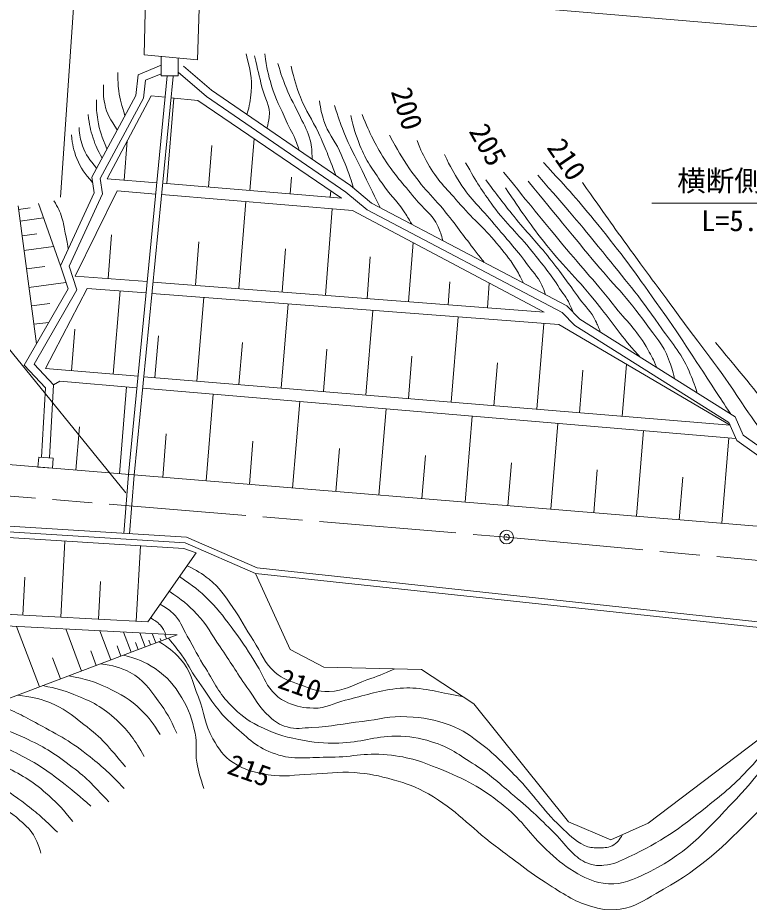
# Model space of a CAD drawing. Units: millimetres, scale not verified. Extents: x 40000 to 680000, y 20000 to 380000.
# Drawn here: x 330356 to 394502, y 259759 to 337330 of the extents above; entities that cross this region are included whole.
import ezdxf
from ezdxf.enums import TextEntityAlignment as Align

# ---------------------------------------------------------------- set-up
doc = ezdxf.new("R2010")
doc.units = ezdxf.units.MM
doc.header["$LTSCALE"] = 1000
doc.header["$PDMODE"] = 32
doc.header["$PDSIZE"] = 500
doc.linetypes.add('CHAIN', pattern=[18.5, 12, -1.5, 3.5, -1.5])
for name, color, linetype, lineweight in [('M-BGD', 7, 'Continuous', 13), ('M-BGD-OTRS1', 7, 'Continuous', 13), ('M-BMK', 2, 'CHAIN', 13), ('M-BMK-SRVR', 3, 'Continuous', 13), ('M-STR-HTXT', 7, 'Continuous', 13)]:
    doc.layers.add(name, color=color, linetype=linetype, lineweight=lineweight)
doc.styles.add('ＭＳ ゴシック', font='')
doc.styles.get('ＭＳ ゴシック').set_extended_font_data('MS Gothic')

msp = doc.modelspace()

# ---------------------------------------------------------------- linework, layer by layer
at = {"layer": 'M-BGD'}
for p, q in [((341447, 334060), (341593, 340091)), ((346310, 339649), (346116, 333624)), ((346116, 333624), (341447, 334060)), ((342946, 333920), (342946, 332231)), ((344440, 332231), (344440, 333781)), ((343476, 332231), (340069, 297271)), ((343974, 332182), (340567, 297226)), ((342946, 332231), (344440, 332231)), ((338206, 323210), (342058, 330476)), ((342058, 330476), (343293, 330352)), ((343430, 322778), (344051, 330276)), ((343790, 330302), (346160, 330064)), ((346160, 330064), (358755, 321511)), ((350715, 322176), (351090, 326716)), ((339682, 323088), (339967, 326530)), ((347073, 322477), (347374, 326119)), ((338206, 323210), (342562, 322850)), ((343060, 322809), (358755, 321511)), ((354237, 321885), (354358, 323357)), ((339091, 322134), (335389, 314679)), ((339091, 322134), (342465, 321855)), ((357759, 321593), (357805, 322156)), ((342963, 321814), (359698, 320430)), ((349759, 313573), (350346, 321203)), ((330391, 320831), (331996, 308724)), ((330432, 320520), (331456, 320656)), ((334104, 315585), (332172, 321049)), ((357346, 312989), (357930, 320576)), ((376527, 311512), (359698, 320430)), ((330568, 319496), (332616, 319768)), ((330738, 318208), (332026, 318379)), ((338292, 314455), (338587, 318292)), ((345944, 313866), (346237, 317681)), ((364628, 312428), (365027, 317606)), ((330909, 316920), (333485, 317262)), ((353552, 313281), (353844, 317074)), ((360987, 312708), (361267, 316350)), ((331124, 315301), (332743, 315515)), ((335389, 314679), (341718, 314192)), ((331339, 313681), (334578, 314111)), ((332803, 306564), (336443, 313595)), ((336443, 313595), (341621, 313196)), ((342217, 314153), (376527, 311512)), ((368085, 312162), (368239, 314160)), ((371541, 311896), (371708, 314065)), ((338723, 306074), (339328, 313373)), ((342120, 313158), (377788, 310412)), ((346065, 305465), (346674, 312807)), ((331553, 312061), (333173, 312276)), ((353451, 304852), (354063, 312238)), ((360881, 304237), (361497, 311666)), ((368354, 303617), (368974, 311091)), ((331768, 310442), (333086, 310616)), ((375872, 302994), (376495, 310512)), ((377788, 310412), (392814, 301589)), ((335073, 306376), (335376, 310026)), ((342394, 305769), (342698, 309440)), ((349758, 305159), (350064, 308852)), ((357166, 304545), (357474, 308259)), ((364617, 303927), (364927, 307664)), ((332803, 306564), (340910, 305892)), ((372113, 303305), (372425, 307064)), ((379609, 302684), (379919, 306421)), ((383346, 302374), (383723, 306927)), ((341408, 305851), (392814, 301589)), ((334047, 305458), (333502, 305138)), ((334047, 305458), (340811, 304884)), ((339270, 297337), (339897, 304962)), ((341310, 304842), (393322, 300432)), ((346876, 296711), (347501, 304317)), ((354462, 296088), (355086, 303674)), ((362029, 295466), (362651, 303033)), ((369577, 294845), (370197, 302393)), ((377105, 294226), (377724, 301755)), ((335458, 297650), (335771, 301463)), ((384614, 293609), (385231, 301118)), ((343073, 297024), (343386, 300827)), ((392104, 292993), (392720, 300483)), ((405571, 291563), (393395, 300264)), ((406162, 292001), (393959, 300722)), ((350669, 296399), (350981, 300193)), ((358246, 295777), (358557, 299560)), ((332200, 298801), (332128, 297924)), ((333473, 298696), (332200, 298801)), ((333401, 297819), (333473, 298696)), ((365803, 295155), (366113, 298929)), ((328815, 298196), (405060, 291928)), ((332128, 297924), (333401, 297819)), ((373341, 294536), (373650, 298300)), ((380860, 293918), (381168, 297672)), ((388359, 293301), (388667, 297046)), ((334142, 284753), (334497, 291430)), ((340758, 284402), (341110, 291018)), ((341757, 284349), (346007, 290396)), ((346007, 290396), (344910, 290781)), ((351215, 288585), (354260, 281929)), ((330804, 284931), (330981, 288269)), ((337450, 284578), (337626, 287886)), ((332271, 278645), (330262, 283958)), ((328470, 277207), (344342, 283210)), ((335960, 280040), (334565, 283729)), ((338522, 281009), (337553, 283571)), ((340301, 281682), (339628, 283460)), ((341536, 282149), (341069, 283384)), ((342471, 282503), (342160, 283326)), ((343407, 282856), (343251, 283268)), ((340918, 281915), (340685, 282533)), ((342004, 282326), (341848, 282737)), ((342939, 282679), (342861, 282885)), ((337241, 280525), (336757, 281806)), ((339411, 281345), (339075, 282235)), ((354260, 281929), (357200, 280378)), ((334116, 279343), (333418, 281187)), ((357200, 280378), (365761, 280168)), ((365761, 280168), (370361, 277156)), ((370361, 277156), (378642, 266808)), ((385620, 266699), (396851, 275204)), ((378642, 266808), (382349, 265227)), ((382349, 265227), (385620, 266699))]:
    msp.add_line(p, q, dxfattribs=at)
for points in [[(332457, 298780), (332786, 304876), (330921, 306858), (334774, 313546), (334104, 315585), (337064, 321984), (336846, 323341), (340711, 330501), (340917, 332330), (342946, 333166)], [(344897, 333072), (347340, 330965), (359548, 322604), (361383, 321071), (378506, 312056), (379645, 310884), (393255, 302325), (393959, 300722)], [(333156, 298742), (333502, 305138), (331787, 306959), (335536, 313468), (334855, 315541), (337789, 321884), (337575, 323217), (341392, 330288), (341566, 331841), (342946, 332409)], [(344440, 332542), (346912, 330409), (359125, 322045), (360991, 320487), (378081, 311489), (379201, 310336), (392701, 301847), (393395, 300264)], [(274587, 287628), (277464, 288321), (280662, 289145), (283958, 289920), (287374, 290768), (291687, 291689), (294977, 292240), (298878, 292725), (303070, 293210), (306511, 293476), (315246, 293619), (321110, 293279), (326744, 292916), (345147, 291768), (351345, 289074), (402018, 283631)], [(274874, 287183), (277585, 287836), (280782, 288659), (284075, 289434), (287487, 290281), (291781, 291198), (295049, 291746), (298938, 292229), (303118, 292712), (306534, 292977), (315236, 293118), (321080, 292780), (326712, 292417), (345029, 291274), (351215, 288585), (402172, 283112)], [(275459, 286810), (277705, 287351), (280901, 288174), (284193, 288948), (287599, 289794), (291875, 290707), (295121, 291251), (298997, 291732), (303166, 292214), (306558, 292477), (315225, 292618), (321049, 292281), (326681, 291918), (344910, 290781)], [(286605, 282280), (301930, 285276), (324310, 285276), (341757, 284349)], [(288200, 281573), (302027, 284276), (324284, 284276), (344342, 283210)]]:
    msp.add_lwpolyline(points, dxfattribs=at)
for points, knots in [([(350455, 328832), (350706, 329699), (350760, 330038), (350825, 330829), (350932, 332132), (350727, 332699), (350388, 334148)], [0, 0, 0, 0, 1, 1, 1, 2, 2, 2, 2]), ([(352189, 327644), (352335, 328037), (352353, 328220), (352400, 328599), (352528, 329652), (352016, 330209), (351770, 331240), (351514, 332310), (351434, 332644), (351115, 333979)], [0, 0, 0, 0, 1, 1, 1, 2, 2, 2, 3, 3, 3, 3]), ([(352012, 334148), (352217, 332849), (352296, 332428), (352618, 331362), (352994, 330115), (353376, 329476), (353902, 328284), (354233, 327535), (354525, 327162), (354804, 326392), (354902, 326121), (354940, 326025), (355036, 325694)], [0, 0, 0, 0, 1, 1, 1, 2, 2, 2, 3, 3, 3, 4, 4, 4, 4]), ([(353162, 333311), (353466, 332307), (353567, 332012), (353889, 331203), (354307, 330148), (354680, 329619), (355149, 328586), (355497, 327817), (355810, 327422), (355997, 326599), (356142, 325956), (356163, 325672), (356167, 324919)], [0, 0, 0, 0, 1, 1, 1, 2, 2, 2, 3, 3, 3, 4, 4, 4, 4]), ([(354325, 333069), (354636, 331794), (354752, 331389), (355149, 330355), (355638, 329078), (356150, 328470), (356724, 327229), (357386, 325795), (357572, 325286), (358258, 323488)], [0, 0, 0, 0, 1, 1, 1, 2, 2, 2, 3, 3, 3, 3]), ([(339149, 332538), (339135, 331793), (339146, 331545), (339221, 330915), (339326, 330047), (339451, 329722), (339762, 328743)], [0, 0, 0, 0, 1, 1, 1, 2, 2, 2, 2]), ([(337889, 331448), (337844, 330730), (337864, 330433), (337986, 329800), (338174, 328819), (338488, 328432), (339086, 327489)], [0, 0, 0, 0, 1, 1, 1, 2, 2, 2, 2]), ([(337259, 330115), (337254, 329321), (337277, 329046), (337380, 328371), (337537, 327339), (337734, 326949), (338186, 325823)], [0, 0, 0, 0, 1, 1, 1, 2, 2, 2, 2]), ([(356821, 330040), (356931, 329240), (357001, 328962), (357208, 328295), (357552, 327187), (358085, 326710), (358565, 325654), (358971, 324761), (359196, 324257), (359510, 323328), (359634, 322961), (359679, 322837), (359811, 322385)], [0, 0, 0, 0, 1, 1, 1, 2, 2, 2, 3, 3, 3, 4, 4, 4, 4]), ([(358135, 329640), (358486, 328519), (358603, 328195), (358959, 327289), (359491, 325934), (359928, 325234), (360558, 323921), (361168, 322652), (361363, 322252), (362132, 320677)], [0, 0, 0, 0, 1, 1, 1, 2, 2, 2, 3, 3, 3, 3]), ([(336532, 328831), (336667, 327878), (336707, 327551), (336968, 326771), (337206, 326060), (337340, 325794), (337752, 325018)], [0, 0, 0, 0, 1, 1, 1, 2, 2, 2, 2]), ([(359565, 328768), (359838, 327544), (359963, 327127), (360364, 326126), (360923, 324733), (361469, 324055), (362303, 322807), (362970, 321809), (363538, 321390), (364193, 320384), (364484, 319936), (364590, 319778), (364905, 319217)], [0, 0, 0, 0, 1, 1, 1, 2, 2, 2, 3, 3, 3, 4, 4, 4, 4]), ([(360546, 328840), (361337, 326994), (361598, 326382), (362509, 324939), (363416, 323501), (364120, 322832), (365174, 321498), (365954, 320511), (366706, 320155), (367210, 319002), (367411, 318541), (367505, 318336), (367628, 317783)], [0, 0, 0, 0, 1, 1, 1, 2, 2, 2, 3, 3, 3, 4, 4, 4, 4]), ([(335732, 327692), (335789, 326980), (335842, 326696), (336047, 326093), (336339, 325238), (336642, 324925), (337274, 324133)], [0, 0, 0, 0, 1, 1, 1, 2, 2, 2, 2]), ([(335060, 327068), (335171, 326133), (335234, 325760), (335544, 324984), (335909, 324072), (336217, 323733), (336920, 322879)], [0, 0, 0, 0, 1, 1, 1, 2, 2, 2, 2]), ([(362969, 327023), (363712, 325621), (363973, 325199), (364714, 324091), (365861, 322375), (366803, 321640), (368082, 320020), (369107, 318722), (369632, 317956), (370650, 316652), (370890, 316345), (370965, 316248), (371265, 315869)], [0, 0, 0, 0, 1, 1, 1, 2, 2, 2, 3, 3, 3, 4, 4, 4, 4]), ([(365368, 326563), (365731, 325618), (365895, 325312), (366313, 324551), (367126, 323075), (367883, 322439), (368979, 321159), (370233, 319694), (371116, 319033), (372347, 317549), (373020, 316737), (373426, 316295), (373970, 315392), (374275, 314886), (374385, 314698), (374692, 314064)], [0, 0, 0, 0, 1, 1, 1, 2, 2, 2, 3, 3, 3, 4, 4, 4, 5, 5, 5, 5]), ([(367782, 325337), (368329, 324165), (368543, 323797), (369127, 322866), (370107, 321303), (370969, 320654), (372144, 319231), (373255, 317885), (373940, 317180), (374979, 315778), (375517, 315051), (375915, 314695), (376299, 313876), (376450, 313555), (376514, 313430), (376644, 313036)], [0, 0, 0, 0, 1, 1, 1, 2, 2, 2, 3, 3, 3, 4, 4, 4, 5, 5, 5, 5]), ([(369624, 324610), (370677, 322780), (371015, 322221), (372059, 320794), (373253, 319161), (374182, 318454), (375439, 316869), (376429, 315620), (377005, 314932), (377874, 313597), (378277, 312980), (378565, 312663), (378854, 311985), (378933, 311799), (378968, 311731), (379043, 311504)], [0, 0, 0, 0, 1, 1, 1, 2, 2, 2, 3, 3, 3, 4, 4, 4, 5, 5, 5, 5]), ([(376459, 324644), (378788, 322102), (379430, 321380), (381220, 319192), (383333, 316610), (384400, 315069), (386345, 312358), (388456, 309415), (389518, 307681), (391506, 304653), (392041, 303839), (392211, 303583), (392870, 302568)], [0, 0, 0, 0, 1, 1, 1, 2, 2, 2, 3, 3, 3, 4, 4, 4, 4]), ([(372959, 323780), (375466, 320682), (376106, 319888), (378156, 317420), (379959, 315250), (381058, 314108), (382809, 311895), (383928, 310481), (384741, 309805), (385608, 308224), (385938, 307621), (386074, 307391), (386387, 306645)], [0, 0, 0, 0, 1, 1, 1, 2, 2, 2, 3, 3, 3, 4, 4, 4, 4]), ([(375954, 323523), (378738, 320321), (379486, 319469), (381649, 316787), (383619, 314343), (384781, 313013), (386568, 310432), (387654, 308863), (388458, 308077), (389216, 306325), (389532, 305595), (389664, 305309), (389928, 304418)], [0, 0, 0, 0, 1, 1, 1, 2, 2, 2, 3, 3, 3, 4, 4, 4, 4]), ([(371400, 323104), (372656, 321432), (372994, 320983), (374065, 319663), (375178, 318292), (375904, 317609), (376997, 316222), (378063, 314871), (378614, 314079), (379628, 312689), (380180, 311933), (380619, 311586), (381028, 310744), (381211, 310368), (381286, 310218), (381440, 309755)], [0, 0, 0, 0, 1, 1, 1, 2, 2, 2, 3, 3, 3, 4, 4, 4, 5, 5, 5, 5]), ([(375115, 322987), (377845, 319657), (378532, 318815), (380737, 316154), (382578, 313931), (383797, 312830), (385465, 310475), (386289, 309311), (386924, 308731), (387428, 307397), (387676, 306741), (387776, 306463), (387931, 305673)], [0, 0, 0, 0, 1, 1, 1, 2, 2, 2, 3, 3, 3, 4, 4, 4, 4]), ([(379872, 322881), (381904, 319996), (382424, 319258), (384089, 316956), (385761, 314644), (386733, 313375), (388414, 311068), (390681, 307956), (392102, 306314), (394168, 303065), (394874, 301955), (395537, 301427), (395858, 300151), (395947, 299800), (395998, 299649), (396031, 299241)], [0, 0, 0, 0, 1, 1, 1, 2, 2, 2, 3, 3, 3, 4, 4, 4, 5, 5, 5, 5]), ([(373128, 322399), (374634, 320150), (375081, 319511), (376448, 317747), (378088, 315631), (379241, 314639), (380931, 312561), (382173, 311034), (382753, 310085), (384032, 308588), (384376, 308185), (384487, 308048), (384921, 307566)], [0, 0, 0, 0, 1, 1, 1, 2, 2, 2, 3, 3, 3, 4, 4, 4, 4]), ([(333533, 321283), (333902, 320624), (334040, 320398), (334236, 319781), (334400, 319264), (334419, 318955), (334527, 318424), (334634, 317893), (334666, 317722), (334788, 317062)], [0, 0, 0, 0, 1, 1, 1, 2, 2, 2, 3, 3, 3, 3]), ([(391542, 308847), (394255, 305573), (395071, 304670), (397067, 301796), (398295, 300027), (398879, 298966), (400083, 297180), (400512, 296544), (400648, 296340), (401187, 295556)], [0, 0, 0, 0, 1, 1, 1, 2, 2, 2, 3, 3, 3, 3]), ([(345211, 289263), (346111, 288836), (346442, 288636), (347134, 288094), (348125, 287316), (348473, 286647), (349206, 285622), (349985, 284533), (350293, 283837), (351023, 282714), (351748, 281601), (351929, 280768), (352938, 279904), (353658, 279287), (354225, 279155), (355119, 278837), (356077, 278496), (356638, 278190), (357655, 278240), (359012, 278306), (359704, 278796), (360982, 279257), (361946, 279605), (362274, 279735), (363419, 280226)], [0, 0, 0, 0, 1, 1, 1, 2, 2, 2, 3, 3, 3, 4, 4, 4, 5, 5, 5, 6, 6, 6, 7, 7, 7, 8, 8, 8, 8]), ([(344551, 288324), (345799, 287449), (346218, 287148), (347145, 286235), (348123, 285271), (348544, 284611), (349362, 283509), (350186, 282399), (350593, 281737), (351325, 280565), (351885, 279668), (351993, 279018), (352706, 278238), (353145, 277759), (353453, 277513), (354051, 277257), (354878, 276903), (355406, 276814), (356305, 276784), (357416, 276748), (357985, 277216), (359067, 277475), (360822, 277895), (361782, 278281), (363574, 278493), (364476, 278599), (364999, 278573), (365900, 278456), (366766, 278345), (367239, 278209), (368096, 278040), (368610, 277939), (368773, 277907), (369413, 277777)], [0, 0, 0, 0, 1, 1, 1, 2, 2, 2, 3, 3, 3, 4, 4, 4, 5, 5, 5, 6, 6, 6, 7, 7, 7, 8, 8, 8, 9, 9, 9, 10, 10, 10, 11, 11, 11, 11]), ([(343650, 287042), (344808, 286228), (345216, 285923), (346060, 285035), (347004, 284041), (347317, 283304), (348095, 282175), (349036, 280809), (349486, 279991), (350445, 278638), (351179, 277602), (351475, 276904), (352420, 276057), (352945, 275587), (353295, 275334), (353971, 275136), (354789, 274897), (355301, 275047), (356152, 275088), (357894, 275171), (358853, 275424), (360586, 275621), (362106, 275793), (362954, 276114), (364481, 276027), (365982, 275941), (366853, 275825), (368261, 275300), (369461, 274852), (370045, 274373), (371060, 273591), (372341, 272605), (372944, 271910), (374077, 270756), (375673, 269132), (376300, 267970), (377947, 266397), (378700, 265677), (379114, 265218), (380047, 264753), (380465, 264544), (380758, 264538), (381226, 264543), (381717, 264548), (382030, 264503), (382470, 264721), (382937, 264953), (383101, 265233), (383386, 265694)], [0, 0, 0, 0, 1, 1, 1, 2, 2, 2, 3, 3, 3, 4, 4, 4, 5, 5, 5, 6, 6, 6, 7, 7, 7, 8, 8, 8, 9, 9, 9, 10, 10, 10, 11, 11, 11, 12, 12, 12, 13, 13, 13, 14, 14, 14, 15, 15, 15, 16, 16, 16, 16]), ([(342840, 285890), (343364, 285613), (343562, 285465), (343957, 285108), (344645, 284486), (344744, 283894), (345217, 283096), (345868, 281999), (346162, 281342), (346841, 280261), (347658, 278958), (347979, 278099), (349070, 277014), (349890, 276199), (350412, 275766), (351444, 275245), (352757, 274584), (353563, 274308), (355006, 274034), (356360, 273777), (357143, 273675), (358520, 273719), (360483, 273781), (361548, 274304), (363512, 274325), (364752, 274338), (365464, 274200), (366650, 273837), (368261, 273344), (369030, 272703), (370454, 271802), (371787, 270958), (372418, 270318), (373628, 269306), (375171, 268016), (376001, 267248), (377421, 265825), (378093, 265151), (378362, 264668), (379069, 264031), (379558, 263591), (379865, 263331), (380491, 263127), (380960, 262973), (381258, 262973), (381751, 263014), (382652, 263087), (383131, 263354), (383948, 263741), (386822, 265103), (388312, 266162), (390793, 268153), (392345, 269398), (393220, 270109), (394573, 271569), (396026, 273138), (396717, 274126), (398024, 275818), (399245, 277398), (399713, 278451), (401031, 279951), (401920, 280964), (402491, 281466), (403486, 282374), (404193, 283019), (404435, 283232), (405333, 283984)], [0, 0, 0, 0, 1, 1, 1, 2, 2, 2, 3, 3, 3, 4, 4, 4, 5, 5, 5, 6, 6, 6, 7, 7, 7, 8, 8, 8, 9, 9, 9, 10, 10, 10, 11, 11, 11, 12, 12, 12, 13, 13, 13, 14, 14, 14, 15, 15, 15, 16, 16, 16, 17, 17, 17, 18, 18, 18, 19, 19, 19, 20, 20, 20, 21, 21, 21, 22, 22, 22, 22]), ([(342000, 284695), (342408, 284460), (342585, 284368), (342863, 284053), (343104, 283780), (343183, 283631), (343358, 283262)], [0, 0, 0, 0, 1, 1, 1, 2, 2, 2, 2]), ([(343572, 282919), (344137, 282243), (344294, 282042), (344720, 281452), (345294, 280659), (345496, 280134), (346061, 279336), (347243, 277667), (347778, 276584), (349316, 275237), (350608, 274105), (351327, 273321), (352951, 272765), (354620, 272194), (355694, 272495), (357458, 272474), (359532, 272450), (360700, 272895), (362764, 272692), (364760, 272497), (365856, 272079), (367708, 271311), (369968, 270374), (371201, 269668), (373105, 268131), (374683, 266857), (375211, 265761), (376703, 264387), (377596, 263566), (378095, 263078), (379139, 262461), (380060, 261916), (380624, 261600), (381683, 261443), (383044, 261241), (383888, 261555), (385136, 262134), (388889, 263874), (390497, 265824), (393352, 268817), (395777, 271360), (396732, 273134), (398869, 275923), (400240, 277714), (400756, 278931), (402335, 280541), (403234, 281457), (403728, 282002), (404781, 282736), (405161, 283001), (405299, 283105), (405775, 283381)], [0, 0, 0, 0, 1, 1, 1, 2, 2, 2, 3, 3, 3, 4, 4, 4, 5, 5, 5, 6, 6, 6, 7, 7, 7, 8, 8, 8, 9, 9, 9, 10, 10, 10, 11, 11, 11, 12, 12, 12, 13, 13, 13, 14, 14, 14, 15, 15, 15, 16, 16, 16, 17, 17, 17, 17]), ([(342750, 282608), (343622, 282086), (343970, 281803), (344596, 281120), (345579, 280045), (345642, 279099), (346195, 277751), (346770, 276350), (346709, 275397), (347479, 274092), (348022, 273173), (348358, 272598), (349248, 272009), (350309, 271307), (351072, 271160), (352325, 270942), (353762, 270694), (354600, 270954), (356057, 270991), (357551, 271029), (358389, 271246), (359879, 271136), (361224, 271038), (361972, 270863), (363272, 270506), (364527, 270162), (365226, 269894), (366361, 269258), (368886, 267845), (369893, 266444), (372213, 264715), (374048, 263348), (375031, 262511), (376965, 261289), (378415, 260374), (379235, 259770), (380891, 259327), (381757, 259094), (382294, 259028), (383181, 259163), (384510, 259366), (385171, 259867), (386343, 260526), (389902, 262527), (391684, 264090), (394562, 266987), (398186, 270633), (399615, 273232), (402467, 277509), (403895, 279650), (404388, 280382), (406005, 283068)], [0, 0, 0, 0, 1, 1, 1, 2, 2, 2, 3, 3, 3, 4, 4, 4, 5, 5, 5, 6, 6, 6, 7, 7, 7, 8, 8, 8, 9, 9, 9, 10, 10, 10, 11, 11, 11, 12, 12, 12, 13, 13, 13, 14, 14, 14, 15, 15, 15, 16, 16, 16, 17, 17, 17, 17]), ([(339646, 281434), (340891, 281082), (341426, 280900), (342397, 280247), (343525, 279488), (344044, 278843), (344747, 277679), (345416, 276571), (345649, 275844), (345910, 274577), (346109, 273611), (345893, 273030), (346056, 272057), (346210, 271129), (346328, 270775), (346686, 269731)], [0, 0, 0, 0, 1, 1, 1, 2, 2, 2, 3, 3, 3, 4, 4, 4, 5, 5, 5, 5]), ([(337617, 280667), (338751, 280521), (339281, 280403), (340216, 279908), (341417, 279273), (341844, 278520), (342663, 277436), (343435, 276414), (343672, 275938), (344311, 274601)], [0, 0, 0, 0, 1, 1, 1, 2, 2, 2, 3, 3, 3, 3]), ([(334852, 279621), (336389, 279290), (336960, 279164), (338199, 278581), (339460, 277988), (340190, 277601), (341179, 276619), (341936, 275868), (342214, 275488), (342851, 274462)], [0, 0, 0, 0, 1, 1, 1, 2, 2, 2, 3, 3, 3, 3]), ([(332568, 278757), (333821, 278507), (334259, 278374), (335291, 277976), (336887, 277359), (337792, 276885), (339047, 275722), (340186, 274665), (340573, 274048), (341446, 272548)], [0, 0, 0, 0, 1, 1, 1, 2, 2, 2, 3, 3, 3, 3]), ([(330364, 277924), (331589, 277775), (332064, 277681), (333086, 277297), (334416, 276798), (335029, 276215), (336163, 275359), (337792, 274128), (338289, 273442), (339822, 271627)], [0, 0, 0, 0, 1, 1, 1, 2, 2, 2, 3, 3, 3, 3]), ([(328470, 277207), (330242, 276405), (330752, 276154), (332165, 275383), (334002, 274380), (335062, 273831), (336696, 272524), (337946, 271523), (338394, 271101), (339701, 269737)], [0, 0, 0, 0, 1, 1, 1, 2, 2, 2, 3, 3, 3, 3]), ([(327959, 275315), (329380, 274868), (329831, 274695), (330978, 274171), (332596, 273432), (333456, 272889), (334879, 271821), (336363, 270708), (336862, 270162), (338344, 268574)], [0, 0, 0, 0, 1, 1, 1, 2, 2, 2, 3, 3, 3, 3]), ([(326655, 274206), (328575, 273592), (329225, 273381), (330752, 272587), (332315, 271775), (333120, 271176), (334508, 270091), (335418, 269380), (335737, 269116), (336761, 268177)], [0, 0, 0, 0, 1, 1, 1, 2, 2, 2, 3, 3, 3, 3]), ([(325451, 273184), (327255, 272595), (327860, 272384), (329298, 271642), (330875, 270828), (331767, 270318), (333078, 269122), (333974, 268305), (334309, 267948), (335186, 266844)], [0, 0, 0, 0, 1, 1, 1, 2, 2, 2, 3, 3, 3, 3]), ([(324106, 272041), (325538, 271556), (325990, 271374), (327142, 270818), (328731, 270052), (329565, 269487), (330970, 268419), (332161, 267514), (332575, 267136), (333854, 265899)], [0, 0, 0, 0, 1, 1, 1, 2, 2, 2, 3, 3, 3, 3]), ([(322382, 271391), (323779, 270822), (324175, 270662), (325289, 270118), (326385, 269583), (326998, 269274), (328038, 268637), (329050, 268018), (329680, 267739), (330558, 266941), (331134, 266418), (331498, 266124), (331867, 265439), (332135, 264940), (332220, 264699), (332376, 264082)], [0, 0, 0, 0, 1, 1, 1, 2, 2, 2, 3, 3, 3, 4, 4, 4, 5, 5, 5, 5])]:
    msp.add_open_spline(points, degree=3, knots=knots, dxfattribs=at)
at = {"layer": 'M-BGD-OTRS1'}
for p, q in [((340069, 297271), (339652, 292111)), ((340567, 297226), (340151, 292080))]:
    msp.add_line(p, q, dxfattribs=at)
at = {"layer": 'M-BMK'}
for p, q in [((319949, 296191), (373225, 291781)), ((373225, 291781), (399198, 289374))]:
    msp.add_line(p, q, dxfattribs=at)
at = {"layer": 'M-BMK-SRVR'}
msp.add_circle((373225, 291781), 600, dxfattribs=at)
msp.add_point((373225, 291781), dxfattribs=at)
at = {"layer": 'M-STR-HTXT'}
for p, q in [((334105, 321597), (335549, 342398)), ((408582, 335408), (335492, 341576)), ((339840, 295673), (314181, 327259)), ((400234, 321067), (385945, 321067))]:
    msp.add_line(p, q, dxfattribs=at)

# ---------------------------------------------------------------- texts
at = {"layer": 'M-BGD', "style": 'ＭＳ ゴシック'}
for s, rotation, p in [('200', 287.415, (364491, 329358)), ('205', 299.524, (371591, 326196)), ('210', 304.177, (378495, 324910)), ('210', 340.304, (355119, 278837)), ('215', 340.346, (350678, 271320))]:
    msp.add_text(s, height=1833, rotation=rotation, dxfattribs=at).set_placement(p, align=Align.MIDDLE_CENTER)
at = {"layer": 'M-STR-HTXT', "style": 'ＭＳ ゴシック'}
for s, p in [('横断側溝', (393178, 321567)), ('L=5.0', (393389, 318065))]:
    msp.add_text(s, height=1833, dxfattribs=at).set_placement(p, align=Align.BOTTOM_CENTER)

doc.saveas('drawing.dxf')
